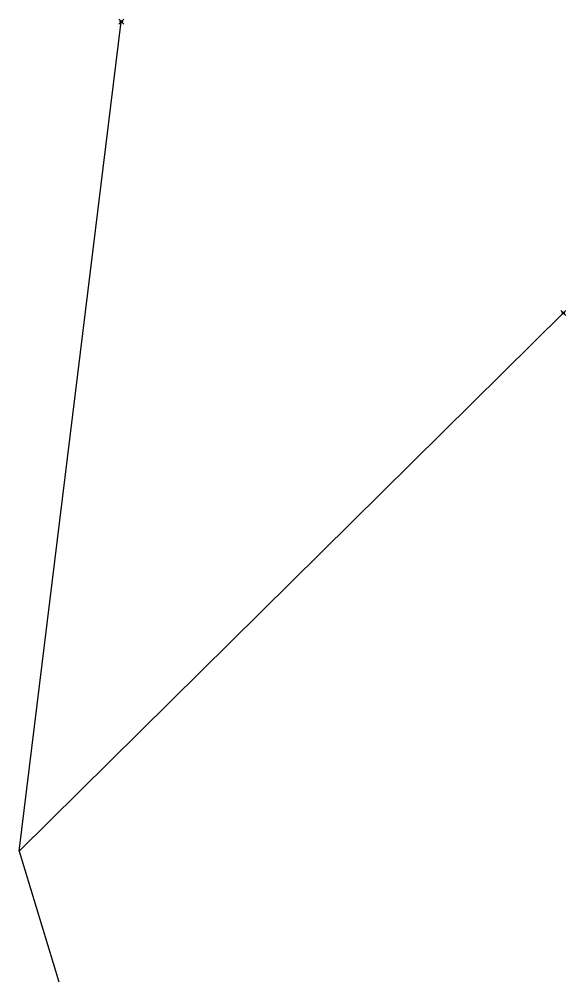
# Model space of a CAD drawing. Header units: millimetres. Extents: x 0 to 221, y -53 to 336.
import ezdxf

# ---------------------------------------------------------------- set-up
doc = ezdxf.new("R2010")
doc.units = ezdxf.units.MM
doc.header["$PDMODE"] = 35
doc.header["$PDSIZE"] = -5
for name, color, linetype in [('cpdir', 7, 'Continuous'), ('v1', 7, 'Continuous'), ('v2', 7, 'Continuous')]:
    doc.layers.add(name, color=color, linetype=linetype)

msp = doc.modelspace()

# ---------------------------------------------------------------- linework, layer by layer
at = {"layer": 'cpdir'}
msp.add_line((0, 0), (15.98, -52.82, 259.51), dxfattribs=at)
at = {"layer": 'v1'}
msp.add_line((0, 0), (220.22, 217.59, 30.72), dxfattribs=at)
msp.add_point((220.22, 217.59, 30.72), dxfattribs=at)
at = {"layer": 'v2'}
msp.add_line((0, 0), (41.3, 335.41, 65.72), dxfattribs=at)
msp.add_point((41.3, 335.41, 65.72), dxfattribs=at)

doc.saveas('drawing.dxf')
